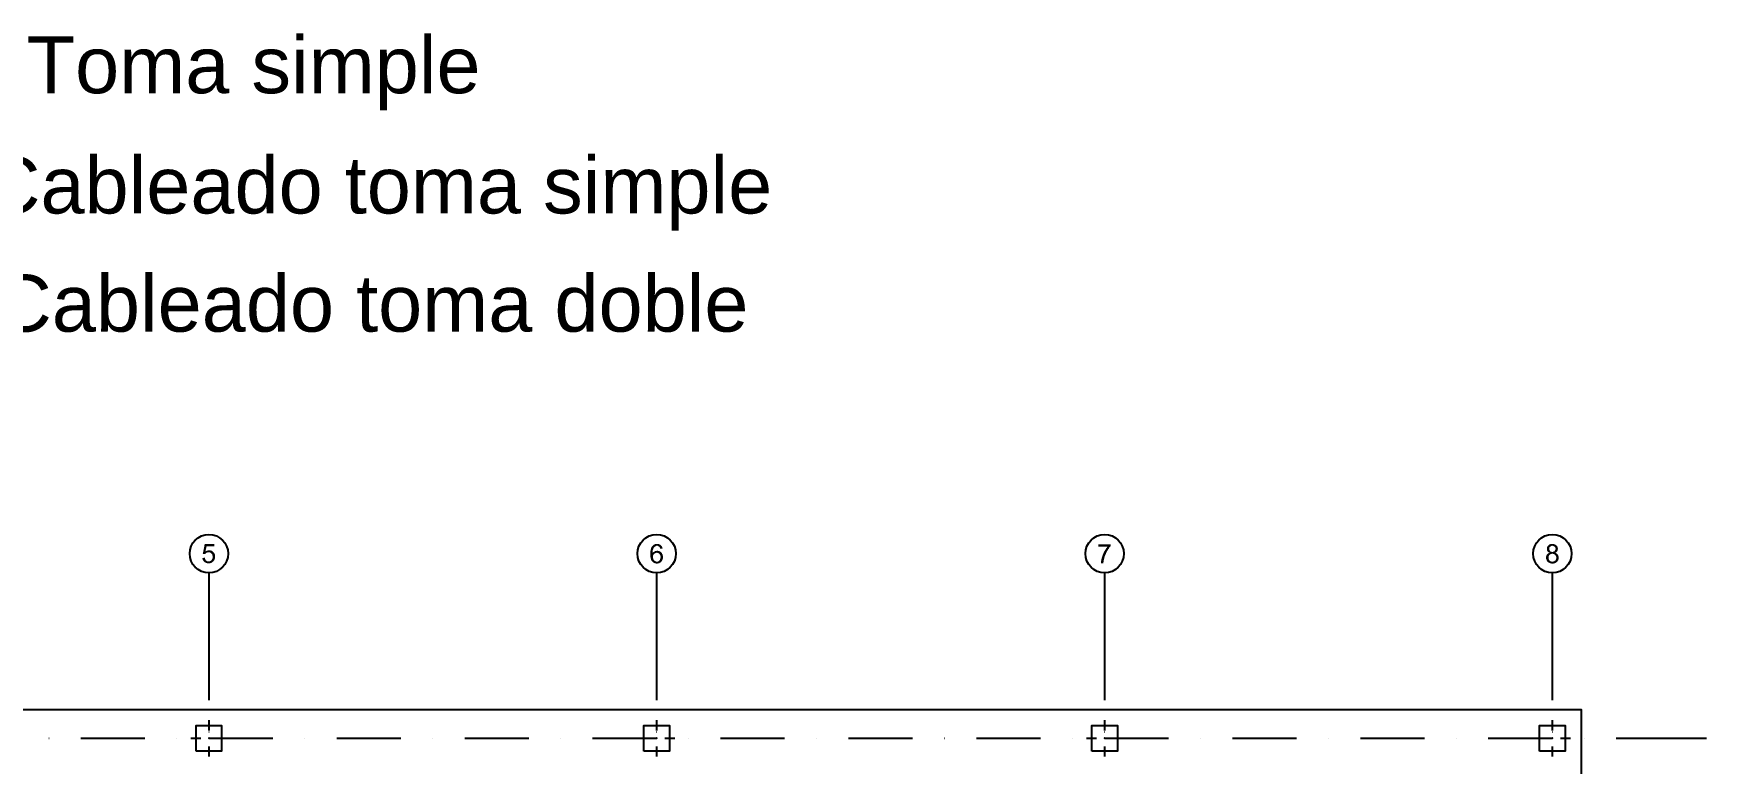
# Model space of a CAD drawing. Header units: millimetres. Extents: x -36361 to 19552, y -12473 to 22835.
# Drawn here: x -7004 to 19552, y 10687 to 22277 of the extents above; entities that cross this region are included whole.
import ezdxf

# ---------------------------------------------------------------- set-up
doc = ezdxf.new("R2010")
doc.units = ezdxf.units.MM
doc.layers.add('PDF3_Geometría', color=15, linetype='Continuous', true_color=0x944a4a)
doc.layers.add('PDF_Rellenos sólidos', color=172, linetype='Continuous', true_color=0x0000dd)
doc.styles.get("Standard").update_dxf_attribs({"font": 'arial.ttf'})

msp = doc.modelspace()

# ---------------------------------------------------------------- hatches: boundary and pattern name
at = {"layer": 'PDF3_Geometría', "transparency": 33554559}
for points in [[(-4133, 14170), (-4286, 14170), (-4316, 14014), (-4280, 14011), (-4277, 14014), (-4271, 14020), (-4259, 14032), (-4241, 14038), (-4226, 14038), (-4148, 14044), (-4154, 14050), (-4274, 14053), (-4256, 14134), (-4133, 14134)], [(2824, 14146), (2818, 14137), (2815, 14134), (2812, 14128), (2806, 14122), (2803, 14116), (2800, 14107), (2800, 14101), (2797, 14095), (2794, 14086), (2791, 14077), (2791, 14068), (2788, 14059), (2788, 14032), (2785, 14020), (2785, 13996), (2788, 13987), (2788, 13966), (2791, 13957), (2791, 13948), (2794, 13942), (2797, 13933), (2797, 13927), (2800, 13918), (2803, 13912), (2809, 13906), (2812, 13900), (2815, 13897), (2836, 13876), (2845, 13873), (2851, 13870), (2860, 13867), (2866, 13864), (2875, 13864), (2884, 13861), (2902, 13861), (2911, 13864), (2917, 13864), (2926, 13867), (2935, 13870), (2941, 13876), (2950, 13879), (2962, 13891), (2890, 13894), (2875, 13894), (2869, 13897), (2860, 13903), (2851, 13909), (2848, 13915), (2842, 13921), (2836, 13930), (2836, 13933), (2833, 13942), (2830, 13948), (2830, 13987), (2833, 13993), (2836, 14002), (2842, 14008), (2848, 14014), (2851, 14017), (2857, 14023), (2824, 14023), (2824, 14059), (2827, 14065), (2827, 14074), (2830, 14083), (2833, 14089), (2833, 14095), (2836, 14101), (2839, 14107), (2845, 14116), (2851, 14122), (2857, 14128), (2863, 14131), (2869, 14137), (2875, 14140), (2884, 14143), (2893, 14143)], [(2896, 14173), (2881, 14173), (2872, 14170), (2866, 14170), (2857, 14167), (2851, 14164), (2842, 14161), (2836, 14155), (2830, 14149), (2824, 14146), (2893, 14143), (2902, 14143), (2911, 14140), (2917, 14137), (2923, 14131), (2932, 14125), (2935, 14119), (2938, 14113), (2944, 14095), (2983, 14098), (2980, 14104), (2980, 14110), (2977, 14119), (2974, 14128), (2971, 14134), (2959, 14146), (2956, 14152), (2950, 14155), (2944, 14161), (2938, 14164), (2929, 14167), (2923, 14170), (2914, 14173), (2905, 14173)], [(10096, 14167), (9898, 14167), (9898, 14131), (10048, 14131), (10045, 14131), (10039, 14125), (10036, 14119), (10030, 14113), (10024, 14104), (10021, 14098), (10015, 14092), (10012, 14083), (10006, 14077), (10003, 14068), (9997, 14062), (9994, 14053), (9991, 14050), (9988, 14041), (9982, 14035), (9976, 14017), (9973, 14011), (9970, 14002), (9967, 13993), (9964, 13987), (9961, 13978), (9958, 13969), (9955, 13963), (9955, 13954), (9952, 13951), (9952, 13942), (9949, 13933), (9946, 13924), (9946, 13915), (9943, 13906), (9943, 13897), (9940, 13888), (9940, 13867), (9979, 13867), (9979, 13885), (9982, 13894), (9982, 13912), (9985, 13918), (9988, 13927), (9988, 13936), (9991, 13942), (9994, 13951), (9994, 13954), (9997, 13963), (10000, 13969), (10000, 13978), (10003, 13987), (10006, 13993), (10012, 14002), (10015, 14011), (10018, 14017), (10021, 14026), (10024, 14032), (10030, 14041), (10033, 14050), (10036, 14056), (10042, 14062), (10045, 14071), (10051, 14080), (10054, 14086), (10060, 14095), (10066, 14101), (10069, 14110), (10075, 14116), (10081, 14122), (10084, 14128), (10096, 14140)], [(17104, 14173), (17092, 14173), (17083, 14170), (17074, 14170), (17068, 14167), (17059, 14164), (17053, 14161), (17047, 14155), (17041, 14152), (17038, 14146), (17032, 14140), (17026, 14134), (17023, 14128), (17020, 14119), (17017, 14113), (17017, 14080), (17020, 14071), (17023, 14065), (17029, 14056), (17032, 14050), (17038, 14044), (17047, 14041), (17053, 14035), (17062, 14032), (17053, 14029), (17044, 14026), (17038, 14023), (17032, 14017), (17026, 14011), (17020, 14005), (17017, 14002), (17014, 13996), (17011, 13990), (17008, 13981), (17005, 13972), (17005, 13939), (17008, 13930), (17011, 13924), (17014, 13915), (17017, 13909), (17020, 13900), (17026, 13894), (17032, 13888), (17104, 13894), (17089, 13894), (17080, 13897), (17074, 13900), (17068, 13906), (17059, 13909), (17056, 13918), (17050, 13924), (17047, 13930), (17044, 13939), (17044, 13969), (17047, 13978), (17050, 13987), (17056, 13993), (17059, 13999), (17065, 14002), (17071, 14008), (17080, 14011), (17086, 14014), (17095, 14017), (17179, 14017), (17173, 14020), (17164, 14026), (17155, 14029), (17149, 14032), (17158, 14035), (17164, 14041), (17170, 14044), (17104, 14047), (17098, 14047), (17089, 14050), (17083, 14050), (17074, 14056), (17068, 14059), (17065, 14065), (17062, 14071), (17056, 14080), (17056, 14107), (17059, 14116), (17062, 14122), (17068, 14128), (17074, 14131), (17080, 14137), (17089, 14140), (17095, 14143), (17173, 14143), (17167, 14149), (17167, 14152), (17161, 14158), (17152, 14161), (17140, 14167), (17131, 14170), (17122, 14173), (17113, 14173)], [(17173, 14143), (17104, 14143), (17110, 14143), (17119, 14140), (17128, 14137), (17134, 14134), (17140, 14128), (17143, 14125), (17149, 14119), (17152, 14110), (17155, 14101), (17155, 14089), (17152, 14083), (17149, 14074), (17146, 14068), (17140, 14059), (17137, 14056), (17128, 14053), (17122, 14050), (17113, 14047), (17104, 14047), (17170, 14044), (17176, 14050), (17182, 14056), (17185, 14062), (17188, 14068), (17191, 14077), (17191, 14086), (17194, 14095), (17194, 14098), (17191, 14107), (17191, 14116), (17188, 14122), (17185, 14131), (17179, 14137)], [(-4283, 13954), (-4322, 13951), (-4322, 13945), (-4319, 13936), (-4319, 13930), (-4316, 13921), (-4313, 13915), (-4307, 13906), (-4304, 13900), (-4298, 13894), (-4289, 13885), (-4280, 13879), (-4268, 13873), (-4259, 13870), (-4250, 13867), (-4244, 13867), (-4235, 13864), (-4214, 13864), (-4205, 13867), (-4199, 13867), (-4190, 13870), (-4181, 13873), (-4169, 13879), (-4157, 13891), (-4151, 13894), (-4223, 13897), (-4241, 13897), (-4250, 13900), (-4256, 13906), (-4262, 13909), (-4268, 13915), (-4271, 13921), (-4274, 13927), (-4280, 13936), (-4280, 13945)], [(-4214, 14071), (-4235, 14071), (-4241, 14068), (-4250, 14065), (-4256, 14062), (-4265, 14059), (-4274, 14053), (-4154, 14050), (-4160, 14056), (-4166, 14059), (-4175, 14065), (-4181, 14068), (-4190, 14068), (-4199, 14071), (-4205, 14071)], [(-4148, 14044), (-4226, 14038), (-4205, 14038), (-4199, 14035), (-4190, 14032), (-4169, 14011), (-4166, 14005), (-4163, 13996), (-4163, 13987), (-4160, 13978), (-4160, 13951), (-4163, 13945), (-4166, 13936), (-4169, 13930), (-4175, 13921), (-4178, 13915), (-4181, 13915), (-4187, 13909), (-4193, 13903), (-4199, 13900), (-4208, 13897), (-4223, 13897), (-4151, 13894), (-4145, 13903), (-4142, 13903), (-4139, 13909), (-4133, 13918), (-4130, 13924), (-4127, 13933), (-4124, 13939), (-4124, 13948), (-4122, 13957), (-4122, 13993), (-4124, 14002), (-4127, 14011), (-4130, 14017), (-4133, 14026), (-4136, 14032), (-4142, 14038)], [(2896, 14065), (2890, 14065), (2881, 14062), (2872, 14062), (2863, 14059), (2857, 14056), (2854, 14053), (2848, 14050), (2839, 14044), (2833, 14038), (2827, 14032), (2824, 14023), (2857, 14023), (2866, 14026), (2872, 14029), (2881, 14032), (2890, 14032), (2962, 14038), (2959, 14041), (2950, 14047), (2944, 14050), (2938, 14056), (2929, 14059), (2923, 14062), (2914, 14062), (2905, 14065)], [(2962, 14038), (2890, 14032), (2896, 14032), (2905, 14029), (2911, 14029), (2920, 14023), (2926, 14020), (2935, 14011), (2938, 14005), (2944, 13999), (2944, 13990), (2947, 13981), (2950, 13972), (2950, 13957), (2947, 13948), (2947, 13939), (2944, 13933), (2941, 13924), (2938, 13918), (2929, 13909), (2923, 13903), (2914, 13897), (2908, 13894), (2890, 13894), (2962, 13891), (2965, 13897), (2971, 13906), (2980, 13924), (2983, 13933), (2986, 13939), (2986, 13987), (2983, 13996), (2983, 14002), (2980, 14011), (2974, 14017), (2971, 14026), (2965, 14032)], [(17179, 14017), (17104, 14017), (17113, 14017), (17122, 14014), (17128, 14011), (17137, 14008), (17143, 14005), (17155, 13993), (17158, 13987), (17161, 13978), (17164, 13972), (17167, 13963), (17167, 13945), (17164, 13939), (17164, 13930), (17158, 13924), (17155, 13915), (17149, 13909), (17143, 13906), (17137, 13900), (17131, 13897), (17122, 13894), (17104, 13894), (17032, 13888), (17035, 13885), (17041, 13882), (17047, 13876), (17056, 13873), (17062, 13870), (17071, 13867), (17077, 13864), (17086, 13864), (17095, 13861), (17119, 13861), (17128, 13864), (17137, 13864), (17143, 13867), (17152, 13870), (17158, 13873), (17164, 13879), (17173, 13882), (17179, 13888), (17182, 13894), (17188, 13900), (17191, 13906), (17197, 13915), (17200, 13921), (17203, 13930), (17203, 13936), (17206, 13945), (17206, 13963), (17203, 13972), (17200, 13981), (17200, 13990), (17194, 13996), (17191, 14002), (17188, 14005), (17185, 14011)]]:
    msp.add_hatch(color=3, dxfattribs=at).paths.add_polyline_path(points)

# ---------------------------------------------------------------- linework, layer by layer
at = {"layer": 'PDF3_Geometría', "color": 3, "lineweight": 25}
for points in [[(-4220, 13715), (-4220, 12882)], [(2887, 13715), (2887, 12882)], [(9997, 13715), (9997, 12882)], [(17104, 13715), (17104, 12882)]]:
    msp.add_lwpolyline(points, dxfattribs=at)
at = {"layer": 'PDF3_Geometría', "color": 8, "lineweight": 25, "true_color": 0x7f7f7f}
for points in [[(-4220, 12882), (-4220, 11695)], [(2887, 12882), (2887, 11695)], [(9997, 12882), (9997, 11695)], [(17104, 12882), (17104, 11695)], [(-4220, 11374), (-4220, 11213)], [(-4220, 11189), (-4217, 11189)], [(2887, 11374), (2887, 11213)], [(2887, 11189), (2890, 11189)], [(9997, 11374), (9997, 11213)], [(9997, 11189), (10000, 11189)], [(17104, 11374), (17104, 11213)], [(17104, 11189), (17107, 11189)], [(-6758, 11087), (-6755, 11087)], [(-6252, 11087), (-5236, 11087)], [(-4730, 11087), (-4727, 11087)], [(-4508, 11087), (-4349, 11087)], [(-4220, 11087), (-4217, 11087), (-4220, 11087), (-3205, 11087)], [(-4220, 10958), (-4220, 10799)], [(-4095, 11087), (-3933, 11087)], [(-2698, 11087), (-2695, 11087)], [(-2189, 11087), (-1173, 11087)], [(-667, 11087), (-664, 11087)], [(-157, 11087), (858, 11087)], [(1365, 11087), (1368, 11087)], [(1871, 11087), (2887, 11087), (2890, 11087), (2887, 11087)], [(2602, 11087), (2761, 11087)], [(2887, 10958), (2887, 10799)], [(3016, 11087), (3174, 11087)], [(3396, 11087), (3399, 11087)], [(3902, 11087), (4918, 11087)], [(5428, 11087), (5431, 11087)], [(5934, 11087), (6950, 11087)], [(7459, 11087), (7462, 11087)], [(7965, 11087), (8981, 11087)], [(9487, 11087), (9490, 11087)], [(9709, 11087), (9871, 11087)], [(9997, 11087), (10000, 11087), (9997, 11087), (11013, 11087)], [(9997, 10958), (9997, 10799)], [(10123, 11087), (10284, 11087)], [(11519, 11087), (11522, 11087)], [(12028, 11087), (13044, 11087)], [(13550, 11087), (13553, 11087)], [(14060, 11087), (15075, 11087)], [(15582, 11087), (15585, 11087)], [(16088, 11087), (17104, 11087), (17107, 11087), (17104, 11087)], [(16819, 11087), (16978, 11087)], [(17104, 10958), (17104, 10799)], [(17233, 11087), (17392, 11087)], [(17613, 11087), (17616, 11087)], [(18120, 11087), (19552, 11087)]]:
    msp.add_lwpolyline(points, dxfattribs=at)
at = {"layer": 'PDF3_Geometría', "color": 1, "lineweight": 25}
msp.add_lwpolyline([(17562, -9476), (-33113, -9476), (-33113, 11542), (17562, 11542)], close=True, dxfattribs=at)
at = {"layer": 'PDF3_Geometría', "color": 7, "lineweight": 25}
for points in [[(-4424, 10883), (-4424, 11291), (-4017, 11291), (-4017, 10883)], [(2686, 10883), (2686, 11291), (3090, 11291), (3090, 10883)], [(9793, 10883), (9793, 11291), (10201, 11291), (10201, 10883)], [(16903, 10883), (16903, 11291), (17308, 11291), (17308, 10883)]]:
    msp.add_lwpolyline(points, close=True, dxfattribs=at)
at = {"layer": 'PDF3_Geometría', "color": 3, "lineweight": 25}
for centre in [(-4219, 14019), (2888, 14019), (9998, 14019), (17105, 14019)]:
    msp.add_circle(centre, 305, dxfattribs=at)

# ---------------------------------------------------------------- texts
at = {"layer": 'PDF_Rellenos sólidos'}
for s, p in [('Toma simple', (-7112, 21328)), ('Cableado toma simple', (-7802, 19419)), ('Cableado toma doble', (-7622, 17543))]:
    msp.add_text(s, height=901.16, dxfattribs=at).set_placement(p)

doc.saveas('drawing.dxf')
